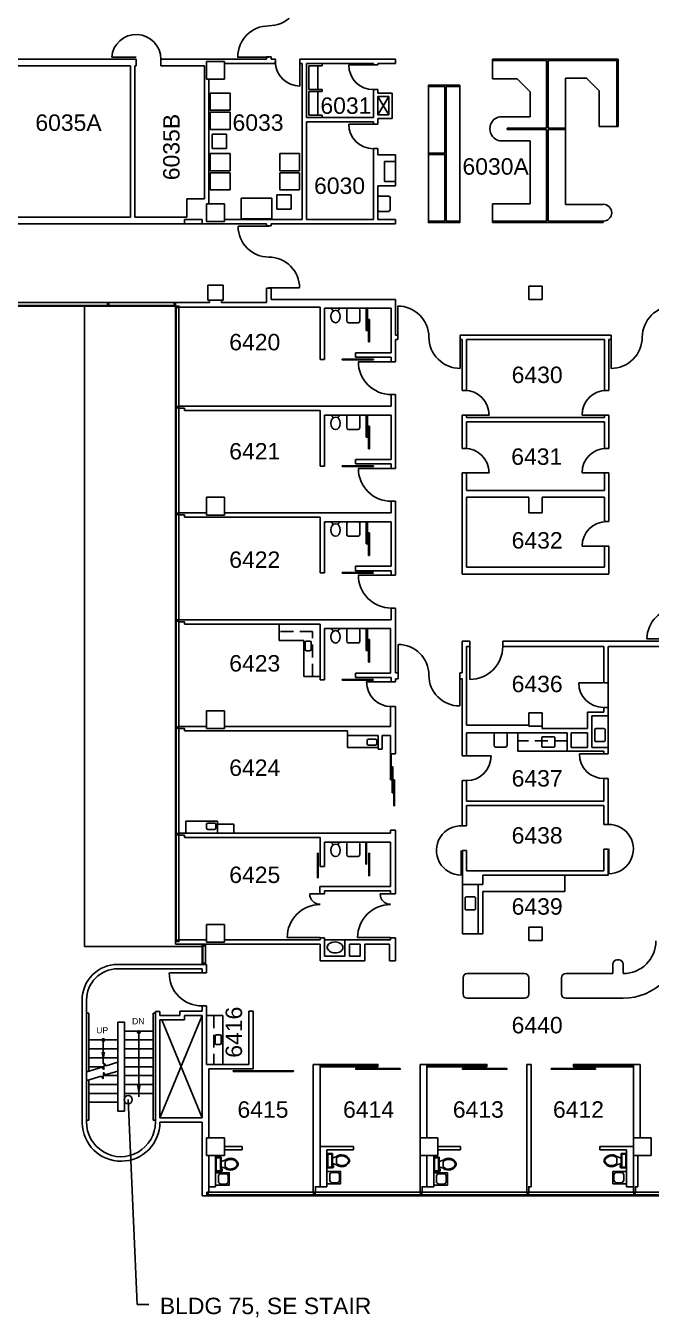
# Model space of a CAD drawing. Extents: x 2546 to 7662, y 1483 to 4928.
# Drawn here: x 4382 to 5296, y 1483 to 3370 of the extents above; entities that cross this region are included whole.
import ezdxf

# ---------------------------------------------------------------- set-up
doc = ezdxf.new("R2010")
doc.units = 0
doc.header["$LTSCALE"] = 150
doc.header["$MEASUREMENT"] = 0
doc.linetypes.add('HIDDEN2', pattern=[0.1875, 0.125, -0.0625])
doc.layers.get('0').update_dxf_attribs({"linetype": 'CONTINUOUS'})
for name, color, linetype in [('A-ANNO-TEXT', 4, 'CONTINUOUS'), ('A-ANNO-TEXT-STAIR', 4, 'CONTINUOUS'), ('A-ANNO-TX192', 4, 'CONTINUOUS'), ('A-COLS', 5, 'CONTINUOUS'), ('A-DOOR', 2, 'CONTINUOUS'), ('A-FLOR-CASE', 3, 'CONTINUOUS'), ('A-FLOR-CASE-UPPR', 3, 'HIDDEN2'), ('A-FLOR-HRAL', 1, 'CONTINUOUS'), ('A-FLOR-PFIX', 2, 'CONTINUOUS'), ('A-FLOR-STRS', 2, 'CONTINUOUS'), ('A-GLAZ', 2, 'CONTINUOUS'), ('A-GLAZ-SILL', 1, 'CONTINUOUS'), ('A-ROOF-LEVL-FINE', 1, 'CONTINUOUS'), ('A-SHFT', 1, 'CONTINUOUS'), ('A-WALL-FULL', 6, 'CONTINUOUS'), ('A-WALL-PRHT', 3, 'CONTINUOUS')]:
    doc.layers.add(name, color=color, linetype=linetype)
doc.styles.add('ARIAL', font='arial.ttf')
doc.styles.get("Standard").update_dxf_attribs({"font": 'simplex'})
doc.dimstyles.new('DIM-96', dxfattribs={"dimscale": 96, "dimtxt": 0.18, "dimasz": 0.18, "dimexe": 0.18, "dimexo": 0.0625, "dimgap": 0.09, "dimtad": 0, "dimtih": 1, "dimtoh": 1, "dimdec": 4, "dimzin": 0, "dimdsep": 46, "dimlunit": 4, "dimtxsty": 'Standard', "dimcen": 0.09, "dimadec": 0, "dimazin": 0, "dimtfac": 1, "dimtdec": 4, "dimtofl": 0, "dimtmove": 2, "dimatfit": 3, "dimfxl": 0, "dimtolj": 1, "dimtzin": 0, "dimarcsym": 0})
doc.dimstyles.new('DIM1-4', dxfattribs={"dimscale": 48, "dimtxt": 0.09375, "dimasz": 0.125, "dimexe": 0.125, "dimexo": 0.09375, "dimgap": 0, "dimtad": 1, "dimdec": 4, "dimzin": 7, "dimdsep": 46, "dimlunit": 4, "dimtxsty": 'Standard', "dimcen": 2.25, "dimdle": 1.5, "dimadec": 0, "dimazin": 0, "dimtfac": 1, "dimtdec": 4, "dimtix": 1, "dimtofl": 0, "dimtmove": 2, "dimatfit": 3, "dimfxl": 0, "dimtolj": 1, "dimtzin": 0, "dimarcsym": 0})

# ---------------------------------------------------------------- blocks, each defined once
blk = doc.blocks.new('LDOOR', base_point=(5988, 1992))
blk.add_line((5988, 1992), (5988, 2004))
blk.add_arc((5988, 1992), 12, 0, 90)
blk = doc.blocks.new('ELLIPSE', base_point=(7228, 910))
blk.add_circle((7228, 910), 6)
blk = doc.blocks.new('TOILET')
for p, q in [((-10, -8.5), (-8, -8.5)), ((-10, -9.5), (-10, -8.5)), ((-7, -9.5), (-10, -9.5)), ((-8, -8.5), (-8, -8)), ((-7, -8), (-7, -9.5)), ((-4, -8), (-6, -14)), ((4, -14), (-4, -14)), ((4, -8), (6, -14)), ((9.5, -6), (9.5, -2))]:
    blk.add_line(p, q)
blk.add_lwpolyline([(10.5, -8), (10.5, 0), (-10.5, 0), (-10.5, -8)], close=True)
for points in [[(-9.5, -2), (-9.5, -6)], [(8.5, -1), (-8.5, -1)], [(-8.5, -7), (8.5, -7)]]:
    blk.add_lwpolyline(points)
for centre, radius, start, end in [((-8.6, -1.9), 0.884, 81.8699, 188.1301), ((-8.6, -6.1), 0.884, 171.8699, 278.1301), ((3.5, -21.6), 12.2, 141.4691, 247.9714), ((4.2, -21.8), 11.3, 136.3677, 238.9468), ((-3.5, -21.6), 12.2, 292.0284, 38.5307), ((-4.2, -21.8), 11.3, 301.053, 43.6321), ((8.6, -1.9), 0.884, 351.8699, 98.1301), ((8.6, -6.1), 0.884, 261.8699, 8.1301), ((0, -27.9), 4, 245.7318, 294.2682), ((0, -29), 4, 254.8605, 285.1395)]:
    blk.add_arc(centre, radius, start, end)
blk = doc.blocks.new('SINK-1')
blk.add_lwpolyline([(-9, 0), (-9, -20), (9, -20), (9, 0), (-9, 0)])
blk.add_lwpolyline([(-7.5, -8), (-7.5, -14.5, 0.414214), (-3.5, -18.5), (3.5, -18.5, 0.414214), (7.5, -14.5), (7.5, -8, 0.414214), (3.5, -4), (-3.5, -4, 0.414214)], format="xyb", close=True)
blk = doc.blocks.new('endglaz')
blk.add_line((0, -4), (154, -4))
blk.add_lwpolyline([(156, -5), (156, 0), (154, 0), (154, -5)], close=True)
at = {"layer": 'A-GLAZ-SILL'}
for p, q in [((0, 0), (154, 0)), ((0, -5), (154, -5))]:
    blk.add_line(p, q, dxfattribs=at)

msp = doc.modelspace()

# ---------------------------------------------------------------- linework, layer by layer
at = {"layer": 'A-ANNO-TEXT', "const_width": 3}
for points in [[(4494.9, 1886.5, -1), (4494.9, 1889.5, -1)], [(4546.9, 1898, -1), (4546.9, 1901, -1)]]:
    msp.add_lwpolyline(points, format="xyb", close=True, dxfattribs=at)
at = {"layer": 'A-ANNO-TEXT', "linetype": 'Continuous'}
for points in [[(4470.9, 1841.6), (4493.1, 1848.5), (4495.8, 1845), (4496.2, 1853.8), (4498.9, 1850.3), (4516, 1855.6)], [(4470.9, 1828.6), (4492, 1835.1), (4494.7, 1831.6), (4495.1, 1840.4), (4497.7, 1836.9), (4516, 1842.5)]]:
    msp.add_lwpolyline(points, dxfattribs=at)
at = {"layer": 'A-COLS'}
for p, q in [((4646, 3318), (4672, 3318)), ((4646, 3292), (4646, 3318)), ((4672, 3318), (4672, 3292)), ((4672, 3292), (4646, 3292)), ((4646, 3084), (4646, 3110)), ((4646, 3110), (4672, 3110)), ((4672, 3110), (4672, 3084)), ((4672, 3084), (4646, 3084)), ((5117.2, 2970.2), (5117.2, 2989.8)), ((5117.2, 2989.8), (5136.8, 2989.8)), ((5136.8, 2989.8), (5136.8, 2970.2)), ((5136.8, 2970.2), (5117.2, 2970.2)), ((4646, 2681), (4672, 2681)), ((4646, 2655), (4646, 2681)), ((4672, 2681), (4672, 2655)), ((4672, 2655), (4646, 2655)), ((4646, 2343), (4646, 2369)), ((4646, 2369), (4672, 2369)), ((4672, 2369), (4672, 2343)), ((5136.8, 2366.1), (5117.2, 2366.1)), ((5117.2, 2346.5), (5117.2, 2366.1)), ((5136.8, 2366.1), (5136.8, 2346.5)), ((4672, 2343), (4646, 2343)), ((5136.8, 2346.5), (5117.2, 2346.5)), ((4646, 2057), (4672, 2057)), ((4646, 2031), (4646, 2057)), ((4672, 2057), (4672, 2031)), ((5117.2, 2033.5), (5117.2, 2053.1)), ((5136.8, 2053.1), (5117.2, 2053.1)), ((5136.8, 2053.1), (5136.8, 2033.5)), ((4672, 2031), (4646, 2031)), ((5136.8, 2033.5), (5117.2, 2033.5)), ((4646, 1745), (4672, 1745)), ((4646, 1719), (4646, 1745)), ((4672, 1745), (4672, 1719)), ((4958, 1719), (4958, 1745)), ((4958, 1745), (4984, 1745)), ((4984, 1745), (4984, 1719)), ((5270, 1719), (5270, 1745)), ((5270, 1745), (5296, 1745)), ((5296, 1745), (5296, 1719)), ((4672, 1719), (4646, 1719)), ((4984, 1719), (4958, 1719)), ((5296, 1719), (5270, 1719))]:
    msp.add_line(p, q, dxfattribs=at)
msp.add_lwpolyline([(4648, 2969), (4670, 2969), (4670, 2991), (4648, 2991)], close=True, dxfattribs=at)
at = {"layer": 'A-DOOR'}
for p, q in [((4543.2, 3324.2), (4507.2, 3324.2)), ((4737, 3324.4), (4691.4, 3324.4)), ((4782.5, 3318), (4782.5, 3282)), ((4889.8, 3312.8), (4853.8, 3312.8)), ((4889.8, 3226.5), (4853.8, 3226.5)), ((4737, 3077), (4692, 3077)), ((4737, 2987), (4782, 2987)), ((4881, 2957.2), (4879.5, 2957.2)), ((4879.5, 2957.2), (4879.5, 2925)), ((4881, 2925), (4881, 2957.2)), ((4925.4, 2915), (4925.4, 2960.6)), ((4879.5, 2925), (4881, 2925)), ((4884, 2941), (4882.7, 2941)), ((4882.7, 2941), (4882.7, 2908)), ((4884, 2908), (4884, 2941)), ((4882.7, 2908), (4884, 2908)), ((5016.6, 2915), (5016.6, 2869.4)), ((5237.4, 2915), (5237.4, 2869.4)), ((4844, 2883), (4844, 2882)), ((4890, 2883), (4844, 2883)), ((4844, 2882), (4890, 2882)), ((4915.8, 2879.2), (4867.8, 2879.2)), ((4890, 2882), (4890, 2883)), ((4881, 2801.2), (4879.5, 2801.2)), ((4879.5, 2801.2), (4879.5, 2769)), ((4881, 2769), (4881, 2801.2)), ((5023, 2801.2), (5059, 2801.2)), ((5231, 2801.2), (5195, 2801.2)), ((4884, 2785), (4882.7, 2785)), ((4882.7, 2785), (4882.7, 2752)), ((4884, 2752), (4884, 2785)), ((4879.5, 2769), (4881, 2769)), ((4882.7, 2752), (4884, 2752)), ((4844, 2727), (4844, 2726)), ((4890, 2727), (4844, 2727)), ((4844, 2726), (4890, 2726)), ((4915.8, 2723.2), (4867.8, 2723.2)), ((4890, 2726), (4890, 2727)), ((5023, 2716.7), (5059, 2716.7)), ((5231, 2716.7), (5195, 2716.7)), ((4881, 2645.2), (4879.5, 2645.2)), ((4879.5, 2645.2), (4879.5, 2613)), ((4881, 2613), (4881, 2645.2)), ((4884, 2629), (4882.7, 2629)), ((4882.7, 2629), (4882.7, 2596)), ((4884, 2596), (4884, 2629)), ((4879.5, 2613), (4881, 2613)), ((4882.7, 2596), (4884, 2596)), ((4844, 2571), (4844, 2570)), ((4890, 2571), (4844, 2571)), ((4844, 2570), (4890, 2570)), ((4915.8, 2567.2), (4867.8, 2567.2)), ((4881, 2489.2), (4879.5, 2489.2)), ((4879.5, 2489.2), (4879.5, 2457)), ((4881, 2457), (4881, 2489.2)), ((4884, 2473), (4882.7, 2473)), ((4882.7, 2473), (4882.7, 2440)), ((4884, 2440), (4884, 2473)), ((5334.9, 2474.2), (5289.9, 2474.2)), ((4879.5, 2457), (4881, 2457)), ((4926, 2421.1), (4926, 2466.1)), ((5031, 2463), (5031, 2415)), ((4882.7, 2440), (4884, 2440)), ((5016, 2421.1), (5016, 2376.1)), ((4844, 2415), (4844, 2414)), ((4890, 2415), (4844, 2415)), ((4844, 2414), (4890, 2414)), ((4915.8, 2411.2), (4879.8, 2411.2)), ((5226, 2410), (5190, 2410)), ((4914.9, 2268.1), (4914.9, 2306.2)), ((4915.9, 2306.2), (4915.9, 2268.1)), ((5026, 2303), (5062, 2303)), ((5227, 2306), (5191, 2306)), ((4917.3, 2287.1), (4918.3, 2287.1)), ((4917.3, 2249), (4917.3, 2287.1)), ((4918.3, 2287.1), (4918.3, 2249)), ((4915.9, 2268.1), (4914.9, 2268.1)), ((4919.6, 2230.2), (4919.6, 2268.4)), ((4919.6, 2268.4), (4920.6, 2268.4)), ((4920.6, 2268.4), (4920.6, 2230.2)), ((4918.3, 2249), (4917.3, 2249)), ((4920.6, 2230.2), (4919.6, 2230.2)), ((4879, 2177.2), (4879, 2145)), ((4880, 2145), (4880, 2177.2)), ((4808, 2125), (4808, 2161)), ((4808, 2161), (4809, 2161)), ((4809, 2161), (4809, 2125)), ((4883, 2161), (4884, 2161)), ((4883, 2128), (4883, 2161)), ((4884, 2161), (4884, 2128)), ((5018, 2165), (5018, 2129)), ((5234.2, 2167.2), (5234.2, 2131.2)), ((4879, 2145), (4880, 2145)), ((4809, 2125), (4808, 2125)), ((4884, 2128), (4883, 2128)), ((4811.8, 2101.4), (4796.8, 2101.4)), ((4914.7, 2101.4), (4899.7, 2101.4)), ((4811.8, 2037.8), (4763.8, 2037.8)), ((4914.7, 2037.8), (4866.7, 2037.8)), ((4639.5, 1986), (4591.5, 1986))]:
    msp.add_line(p, q, dxfattribs=at)
for centre, radius, start, end in [((4543.2, 3321.2), 36.1, 0.0419, 175.1863), ((4889.8, 3312.8), 36, 180, 270), ((5334.9, 2474.2), 45, 90, 180), ((4926, 2421.1), 45, 0, 90), ((5031, 2463), 48, 270, 0), ((5016, 2421.1), 45, 180, 270), ((4915.8, 2411.2), 36, 180, 270), ((5226, 2410), 36, 180, 270), ((5026, 2303), 36, 270, 0), ((5227, 2306), 36, 180, 270), ((5018, 2165), 36, 86.8607, 269.957), ((5234, 2167), 36, 270.0109, 91.5805), ((4811.8, 2101.4), 15, 180, 270), ((4914.7, 2101.4), 15, 180, 270), ((4811.8, 2037.8), 48, 90, 180), ((4914.7, 2037.8), 48, 90, 180)]:
    msp.add_arc(centre, radius, start, end, dxfattribs=at)
at = {"layer": 'A-DOOR', "extrusion": (0, 0, -1)}
for centre, major_axis, start_param, end_param in [((4737, 3415.6), (-32.2, 32.2), 2.356194, 3.926991), ((5237.4, 2915), (-32.2, 32.2), 2.356194, 3.926991), ((5023, 2801.2), (-25.5, 25.5), 0.785398, 2.356194), ((5023, 2716.7), (-25.5, 25.5), 0.785398, 2.356194)]:
    msp.add_ellipse(centre, major_axis=major_axis, ratio=1, start_param=start_param, end_param=end_param, dxfattribs=at)
at = {"layer": 'A-DOOR'}
for centre, major_axis, ratio, start_param, end_param in [((4737, 3324.4), (-32.2, 32.2), 1, 5.497787, 7.068583), ((4782.5, 3318), (-25.5, 25.5), 1, 0.785398, 2.356194), ((4889.8, 3226.5), (-25.5, 25.5), 1, 0.785398, 2.356194), ((4737, 3077), (31.8, 31.8), 1, 2.356194, 3.926991), ((4737, 2987), (31.8, 31.8), 1, 5.497787, 7.068583), ((4925.4, 2915), (32.2, 32.2), 1, 5.497787, 7.068583), ((5328.6, 2915), (-32.2, 32.2), 1, 5.497787, 7.068583), ((5016.6, 2915), (32.2, 32.2), 1, 2.356194, 3.926991), ((4915.8, 2879.2), (33.9, 33.9), 1, 2.356194, 3.926991), ((5231, 2801.2), (25.5, 25.5), 1, 0.785398, 2.356194), ((5231, 2716.7), (25.5, 25.5), 1, 0.785398, 2.356194), ((4915.8, 2723.2), (33.9, 33.9), 1, 2.356194, 3.926991), ((4915.8, 2567.2), (33.9, 33.9), 1, 2.356194, 3.926991), ((4639.5, 1986), (34.3, 34.3), 0.981939, 2.347082, 3.936103)]:
    msp.add_ellipse(centre, major_axis=major_axis, ratio=ratio, start_param=start_param, end_param=end_param, dxfattribs=at)
at = {"layer": 'A-FLOR-CASE'}
for p, q in [((4795.5, 3311.5), (4815, 3311.5)), ((4795.5, 3277.1), (4795.5, 3311.5)), ((4808.5, 3277.1), (4808.5, 3311.5)), ((4815, 3311.5), (4815, 3314.8)), ((5064.2, 3321.1), (5247.8, 3321.1)), ((5064.2, 3321.1), (5064.2, 3318.1)), ((5064.2, 3319.1), (5143.2, 3319.1)), ((5064.2, 3292.6), (5064.2, 3318.1)), ((5143.2, 3220.6), (5143.2, 3319.1)), ((5145.2, 3319.1), (5245.8, 3319.1)), ((5145.2, 3220.6), (5145.2, 3319.1)), ((5245.8, 3319.1), (5245.8, 3223.1)), ((5247.8, 3321.1), (5247.8, 3223.1)), ((5100.2, 3292.6), (5064.2, 3292.6)), ((5119.2, 3273.6), (5100.2, 3292.6)), ((5170.7, 3293.6), (5201.8, 3293.6)), ((5170.7, 3220.6), (5170.7, 3293.6)), ((5219.8, 3275.1), (5201.8, 3293.1)), ((4680.2, 3271.7), (4651.2, 3271.7)), ((4651.2, 3271.7), (4651.2, 3246.7)), ((4680.2, 3246.7), (4680.2, 3271.7)), ((4815, 3277.1), (4795.5, 3277.1)), ((4795.5, 3273.9), (4815, 3273.9)), ((4795.5, 3239.5), (4795.5, 3273.9)), ((4808.5, 3239.5), (4808.5, 3273.9)), ((4815, 3273.9), (4815, 3277.1)), ((4970.2, 3183.8), (4970.2, 3281.1)), ((5016.2, 3084.6), (5016.2, 3281.1)), ((5119.2, 3237.1), (5119.2, 3273.6)), ((5219.8, 3275.1), (5219.8, 3223.1)), ((4651.2, 3246.7), (4680.2, 3246.7)), ((4680.2, 3243.7), (4651.2, 3243.7)), ((4651.2, 3243.7), (4651.2, 3218.7)), ((4680.2, 3218.7), (4680.2, 3243.7)), ((4815, 3239.5), (4795.5, 3239.5)), ((4815, 3236.2), (4815, 3239.5)), ((5074, 3237.1), (5119.2, 3237.1)), ((4651.2, 3218.7), (4680.2, 3218.7)), ((4654.3, 3211.5), (4654.3, 3190.5)), ((4675.3, 3211.5), (4654.3, 3211.5)), ((4675.3, 3190.5), (4675.3, 3211.5)), ((5085.3, 3220.6), (5143.2, 3220.6)), ((5085.3, 3218.6), (5085.3, 3220.6)), ((5085.3, 3218.6), (5143.2, 3218.6)), ((5143.2, 3084.6), (5143.2, 3218.6)), ((5145.2, 3220.6), (5170.7, 3220.6)), ((5145.2, 3084.6), (5145.2, 3218.6)), ((5145.2, 3218.6), (5170.7, 3218.6)), ((5170.7, 3109.1), (5170.7, 3218.6)), ((5170.7, 3220.6), (5170.7, 3218.6)), ((5245.8, 3223.1), (5219.8, 3223.1)), ((5245.8, 3223.1), (5247.8, 3223.1)), ((4654.3, 3190.5), (4675.3, 3190.5)), ((5074, 3202.1), (5119.2, 3202.1)), ((5119.2, 3110.1), (5119.2, 3202.1)), ((4680.2, 3183.3), (4651.2, 3183.3)), ((4651.2, 3183.3), (4651.2, 3158.3)), ((4680.2, 3158.3), (4680.2, 3183.3)), ((4781.9, 3183.3), (4752.9, 3183.3)), ((4752.9, 3183.3), (4752.9, 3158.3)), ((4781.9, 3158.3), (4781.9, 3183.3)), ((4922.2, 3171.8), (4922.2, 3142.5)), ((4970.2, 3084.6), (4970.2, 3181.8)), ((4651.2, 3158.3), (4680.2, 3158.3)), ((4680.2, 3155.3), (4651.2, 3155.3)), ((4651.2, 3155.3), (4651.2, 3130.3)), ((4680.2, 3130.3), (4680.2, 3155.3)), ((4752.9, 3158.3), (4781.9, 3158.3)), ((4781.9, 3155.3), (4752.9, 3155.3)), ((4752.9, 3155.3), (4752.9, 3130.3)), ((4781.9, 3130.3), (4781.9, 3155.3)), ((4651.2, 3130.3), (4680.2, 3130.3)), ((4741.6, 3118.2), (4696.6, 3118.2)), ((4696.6, 3118.2), (4696.6, 3088.2)), ((4741.6, 3088.2), (4741.6, 3118.2)), ((4748.8, 3123), (4748.8, 3102)), ((4769.8, 3123), (4748.8, 3123)), ((4752.9, 3130.3), (4781.9, 3130.3)), ((4769.8, 3102), (4769.8, 3123)), ((4748.8, 3102), (4769.8, 3102)), ((5064.2, 3084.6), (5064.2, 3110.1)), ((5064.2, 3110.1), (5119.2, 3110.1)), ((5226, 3109.1), (5170.7, 3109.1)), ((4696.6, 3088.2), (4741.6, 3088.2)), ((5064.2, 3084.6), (5143.2, 3084.6)), ((5064.2, 3082.6), (5064.2, 3084.6)), ((5064.2, 3082.6), (5226, 3082.6)), ((5145.2, 3084.6), (5226, 3084.6)), ((5226, 3084.6), (5226, 3082.6)), ((4752, 2495.8), (4752, 2472)), ((4752, 2472), (4788, 2472)), ((4788, 2472), (4788, 2419)), ((4788, 2419), (4811.8, 2419)), ((5233, 2315.6), (5233, 2361.6)), ((4852.2, 2315.6), (4852.2, 2332.8)), ((5101, 2310), (5101, 2337)), ((4852.2, 2315.6), (4896.7, 2315.6)), ((5173, 2310), (5101, 2310)), ((4615.8, 2207.8), (4615.8, 2190.7)), ((4615.8, 2207.8), (4661.7, 2207.8)), ((4661.7, 2207.8), (4661.7, 2190.7)), ((4661.7, 2203.5), (4685.7, 2203.5)), ((4685.7, 2203.5), (4685.7, 2190.7)), ((5020, 2115), (5020, 2043)), ((5043, 2043), (5043, 2115)), ((5170, 2105), (5170, 2128.8)), ((5170, 2105), (5050, 2105)), ((5050, 2043), (5050, 2105)), ((5020, 2043), (5050, 2043)), ((4848.2, 2034.2), (4818.2, 2034.2)), ((5246, 2005), (5249, 2005)), ((5027, 1985), (5111, 1985)), ((5240, 1985), (5171, 1985)), ((5240, 1985), (5240, 1999)), ((5255, 1985), (5255, 1999)), ((5021, 1955), (5021, 1979)), ((5117, 1979), (5117, 1955)), ((5165, 1979), (5165, 1955)), ((5027, 1949), (5111, 1949)), ((5171, 1949), (5255, 1949)), ((4669.7, 1923.8), (4645.9, 1923.8)), ((4669.7, 1852.2), (4669.7, 1923.8))]:
    msp.add_line(p, q, dxfattribs=at)
msp.add_lwpolyline([(4970.2, 3281.1), (4970.2, 3283.1), (5016.2, 3283.1), (5016.2, 3281.1), (4996.2, 3281.1), (4996.2, 3084.6), (5016.2, 3084.6), (5016.2, 3082.6), (4970.2, 3082.6), (4970.2, 3084.6), (4994.2, 3084.6), (4994.2, 3181.8), (4970.2, 3181.8), (4970.2, 3183.8), (4994.2, 3183.8), (4994.2, 3281.1)], close=True, dxfattribs=at)
for centre, radius, start, end in [((5078.2, 3219.6), 18, 103.5362, 256.4638), ((5226, 3096.9), 12.3, 270, 90), ((5255, 2033), 48, 270, 0), ((5255, 2033), 84, 270, 0), ((5246, 1999), 6, 90, 180), ((5249, 1999), 6, 0, 90), ((5027, 1979), 6, 90, 180), ((5111, 1979), 6, 0, 90), ((5171, 1979), 6, 90, 180), ((5027, 1955), 6, 180, 270), ((5111, 1955), 6, 270, 0), ((5171, 1955), 6, 180, 270)]:
    msp.add_arc(centre, radius, start, end, dxfattribs=at)
at = {"layer": 'A-FLOR-CASE-UPPR'}
for p, q in [((4801, 2485), (4752, 2485)), ((4801, 2419), (4801, 2485)), ((5173, 2325), (5101, 2325)), ((4656.7, 1923.8), (4656.7, 1852.2))]:
    msp.add_line(p, q, dxfattribs=at)
at = {"layer": 'A-FLOR-HRAL'}
for p, q in [((4473.8, 1927), (4470.5, 1927)), ((4473.8, 1842.5), (4473.8, 1927)), ((4571.2, 1927), (4568, 1927)), ((4568, 1927), (4568, 1771)), ((4473.8, 1771), (4473.8, 1829.5)), ((4470.5, 1771), (4473.8, 1771)), ((4568, 1771), (4571.2, 1771))]:
    msp.add_line(p, q, dxfattribs=at)
at = {"layer": 'A-FLOR-PFIX'}
for p, q in [((4896.2, 3119), (4896.2, 3101)), ((4912, 3121.2), (4898.5, 3121.2)), ((4914.2, 3101), (4914.2, 3119)), ((4898.5, 3098.8), (4912, 3098.8)), ((4828.5, 2957.2), (4840.5, 2957.2)), ((4851.1, 2954.6), (4851.1, 2938.9)), ((4868, 2957.2), (4853, 2957.2)), ((4869.9, 2938.9), (4869.9, 2954.6)), ((4853, 2936.2), (4868, 2936.2)), ((4828.5, 2801.2), (4840.5, 2801.2)), ((4851.1, 2798.6), (4851.1, 2782.9)), ((4868, 2801.2), (4853, 2801.2)), ((4869.9, 2782.9), (4869.9, 2798.6)), ((4853, 2780.2), (4868, 2780.2)), ((4828.5, 2645.2), (4840.5, 2645.2)), ((4851.1, 2642.6), (4851.1, 2626.9)), ((4868, 2645.2), (4853, 2645.2)), ((4869.9, 2626.9), (4869.9, 2642.6)), ((4853, 2624.2), (4868, 2624.2)), ((4828.5, 2489.2), (4840.5, 2489.2)), ((4851.1, 2486.6), (4851.1, 2470.9)), ((4868, 2489.2), (4853, 2489.2)), ((4869.9, 2470.9), (4869.9, 2486.6)), ((4790.1, 2458.9), (4790.1, 2468.9)), ((4792.1, 2470.9), (4797.1, 2470.9)), ((4792.1, 2456.9), (4797.1, 2456.9)), ((4799.1, 2458.9), (4799.1, 2468.9)), ((4853, 2468.2), (4868, 2468.2)), ((4880.7, 2320.6), (4880.7, 2325.6)), ((4892.7, 2327.6), (4882.7, 2327.6)), ((4894.7, 2320.6), (4894.7, 2325.6)), ((5066.5, 2334.3), (5066.5, 2318.6)), ((5083.4, 2337), (5068.4, 2337)), ((5085.3, 2318.6), (5085.3, 2334.3)), ((4892.7, 2318.6), (4882.7, 2318.6)), ((5068.4, 2316), (5083.4, 2316)), ((4645.7, 2202.8), (4645.7, 2197.8)), ((4657.7, 2204.8), (4647.7, 2204.8)), ((4657.7, 2195.8), (4647.7, 2195.8)), ((4659.7, 2202.8), (4659.7, 2197.8)), ((4828.5, 2177.2), (4840.5, 2177.2)), ((4851.1, 2174.6), (4851.1, 2158.9)), ((4868, 2177.2), (4853, 2177.2)), ((4869.9, 2158.9), (4869.9, 2174.6)), ((4853, 2156.2), (4868, 2156.2)), ((4658.4, 1893.4), (4658.4, 1883.4)), ((4665.4, 1895.4), (4660.4, 1895.4)), ((4667.4, 1893.4), (4667.4, 1883.4)), ((4665.4, 1881.4), (4660.4, 1881.4))]:
    msp.add_line(p, q, dxfattribs=at)
for points in [[(5213.5, 2325.3), (5213.5, 2342, -0.414214), (5214.5, 2343), (5227.5, 2343, -0.414214), (5228.5, 2342), (5228.5, 2325.3, -0.414214), (5227.5, 2324.3), (5214.5, 2324.3, -0.414214)], [(5137.2, 2331), (5154, 2331, -0.414214), (5155, 2330), (5155, 2317, -0.414214), (5154, 2316), (5137.2, 2316, -0.414214), (5136.2, 2317), (5136.2, 2330, -0.414214)], [(5039, 2096), (5039, 2079.2, -0.414214), (5038, 2078.2), (5025, 2078.2, -0.414214), (5024, 2079.2), (5024, 2096, -0.414214), (5025, 2097), (5038, 2097, -0.414214)]]:
    msp.add_lwpolyline(points, format="xyb", close=True, dxfattribs=at)
for centre, radius, start, end in [((4830, 2956.8), 1.58, 161.5651, 251.5651), ((4828.8, 2953.6), 1.83, 314.344, 67.6996), ((4840.2, 2953.6), 1.79, 111.7988, 228.2571), ((4839, 2956.8), 1.58, 288.4349, 18.4349), ((4830, 2800.8), 1.58, 161.5651, 251.5651), ((4828.8, 2797.6), 1.83, 314.344, 67.6996), ((4840.2, 2797.6), 1.79, 111.7988, 228.2571), ((4839, 2800.8), 1.58, 288.4349, 18.4349), ((4830, 2644.8), 1.58, 161.5651, 251.5651), ((4828.8, 2641.6), 1.83, 314.344, 67.6996), ((4840.2, 2641.6), 1.79, 111.7988, 228.2571), ((4839, 2644.8), 1.58, 288.4349, 18.4349), ((4830, 2488.8), 1.58, 161.5651, 251.5651), ((4828.8, 2485.6), 1.83, 314.344, 67.6996), ((4840.2, 2485.6), 1.79, 111.7988, 228.2571), ((4839, 2488.8), 1.58, 288.4349, 18.4349), ((4792.1, 2468.9), 2, 90, 180), ((4792.1, 2458.9), 2, 180, 270), ((4797.1, 2468.9), 2, 0, 90), ((4797.1, 2458.9), 2, 270, 0), ((4882.7, 2325.6), 2, 90, 180), ((4892.7, 2325.6), 2, 0, 90), ((4882.7, 2320.6), 2, 180, 270), ((4892.7, 2320.6), 2, 270, 0), ((4647.7, 2202.8), 2, 90, 180), ((4647.7, 2197.8), 2, 180, 270), ((4657.7, 2202.8), 2, 360, 90), ((4657.7, 2197.8), 2, 270, 360), ((4830, 2176.8), 1.58, 161.5651, 251.5651), ((4828.8, 2173.6), 1.83, 314.344, 67.6996), ((4840.2, 2173.6), 1.79, 111.7988, 228.2571), ((4839, 2176.8), 1.58, 288.4349, 18.4349), ((4827.9, 2023.4), 5.61, 147.7122, 209.5921), ((4830.8, 2025), 8.92, 209.5921, 234.0074), ((4830.7, 2021.6), 8.92, 123.2969, 147.7122), ((4832.5, 2018.9), 12.2, 104.6246, 123.2969), ((4833.6, 2014.6), 16.6, 72.6797, 104.6246), ((4835, 2018.8), 12.2, 54.0074, 72.6797), ((4836.6, 2025.4), 9.53, 303.2969, 327.7122), ((4836.9, 2021.4), 8.92, 29.5921, 54.0074), ((4839.8, 2023.1), 5.61, 358.6521, 29.5921), ((4840.9, 2022.7), 4.48, 327.7122, 3.6538), ((4832.7, 2027.6), 12.2, 234.0074, 252.6797), ((4834, 2031.9), 16.6, 252.6797, 284.6246), ((4835.2, 2027.6), 12.2, 284.6246, 303.2969), ((4660.4, 1893.4), 2, 90, 180), ((4665.4, 1893.4), 2, 0, 90), ((4660.4, 1883.4), 2, 180, 270), ((4665.4, 1883.4), 2, 270, 0)]:
    msp.add_arc(centre, radius, start, end, dxfattribs=at)
for centre, start_param, end_param in [((4898.5, 3119), 0.785398, 2.356194), ((4912, 3119), 5.497787, 7.068583), ((4898.5, 3101), 2.356194, 3.926991), ((4912, 3101), 3.926991, 5.497787)]:
    msp.add_ellipse(centre, major_axis=(1.59, 1.59), ratio=1, start_param=start_param, end_param=end_param, dxfattribs=at)
at = {"layer": 'A-FLOR-PFIX', "extrusion": (0, 0, -1)}
for centre, start_param, end_param in [((4853, 2954.6), 4.712389, 6.283185), ((4868, 2954.6), 0, 1.570796), ((4853, 2938.9), 3.141593, 4.712389), ((4868, 2938.9), 1.570796, 3.141593), ((4853, 2798.6), 4.712389, 6.283185), ((4868, 2798.6), 0, 1.570796), ((4853, 2782.9), 3.141593, 4.712389), ((4868, 2782.9), 1.570796, 3.141593), ((4853, 2642.6), 4.712389, 6.283185), ((4868, 2642.6), 0, 1.570796), ((4853, 2626.9), 3.141593, 4.712389), ((4868, 2626.9), 1.570796, 3.141593), ((4853, 2486.6), 4.712389, 6.283185), ((4868, 2486.6), 0, 1.570796), ((4853, 2470.9), 3.141593, 4.712389), ((4868, 2470.9), 1.570796, 3.141593), ((5068.4, 2334.3), 4.712389, 6.283185), ((5083.4, 2334.3), 0, 1.570796), ((5068.4, 2318.6), 3.141593, 4.712389), ((5083.4, 2318.6), 1.570796, 3.141593), ((4853, 2174.6), 4.712389, 6.283185), ((4868, 2174.6), 0, 1.570796), ((4853, 2158.9), 3.141593, 4.712389), ((4868, 2158.9), 1.570796, 3.141593)]:
    msp.add_ellipse(centre, major_axis=(0, 2.62), ratio=0.714286, start_param=start_param, end_param=end_param, dxfattribs=at)
at = {"layer": 'A-FLOR-STRS'}
for p, q in [((5233.3, 2410), (5233.3, 2373.8)), ((4516, 1888), (4473.8, 1888)), ((4525.8, 1901), (4568, 1901)), ((4568, 1888), (4525.8, 1888)), ((4473.8, 1875), (4516, 1875)), ((4525.8, 1875), (4568, 1875)), ((4516, 1862), (4473.8, 1862)), ((4568, 1862), (4525.8, 1862)), ((4473.8, 1849), (4496, 1849)), ((4494.9, 1836), (4516, 1836)), ((4525.8, 1849), (4568, 1849)), ((4568, 1836), (4525.8, 1836)), ((4516, 1823), (4473.8, 1823)), ((4525.8, 1823), (4568, 1823)), ((4473.8, 1810), (4516, 1810)), ((4516, 1797), (4473.8, 1797)), ((4568, 1810), (4525.8, 1810))]:
    msp.add_line(p, q, dxfattribs=at)
at = {"layer": 'A-GLAZ'}
for p, q in [((4598.5, 2965.5), (4598.5, 2960.5)), ((4347, 2961.5), (4501, 2961.5)), ((4503, 2961.5), (4598.5, 2961.5)), ((4601.5, 2958.5), (4601.5, 2813.8)), ((4640.5, 2025.8), (4640.5, 2000.5)), ((4814, 1850.6), (4894.5, 1850.6)), ((4970, 1850.6), (5053.8, 1850.6)), ((5184.2, 1850.6), (5268, 1850.6))]:
    msp.add_line(p, q, dxfattribs=at)
for points in [[(4503, 2960.5), (4501, 2960.5), (4501, 2965.5), (4503, 2965.5)], [(4598.5, 2965.5), (4600.5, 2965.5), (4600.5, 2960.5), (4598.5, 2960.5)], [(4600.5, 2958.5), (4605.5, 2958.5), (4605.5, 2960.5), (4600.5, 2960.5)], [(4600.5, 2811.8), (4605.5, 2811.8), (4605.5, 2813.8), (4600.5, 2813.8)], [(4639.5, 2027.8), (4644.5, 2027.8), (4644.5, 2025.8), (4639.5, 2025.8)], [(4639.5, 1998.5), (4644.5, 1998.5), (4644.5, 2000.5), (4639.5, 2000.5)], [(4812, 1849), (4814, 1849), (4814, 1852.2), (4812, 1852.2)], [(4894.5, 1849), (4894.5, 1852.2), (4896.5, 1852.2), (4896.5, 1849)], [(4968, 1849), (4970, 1849), (4970, 1852.2), (4968, 1852.2)], [(5053.8, 1849), (5053.8, 1852.2), (5055.8, 1852.2), (5055.8, 1849)], [(5182.2, 1849), (5184.2, 1849), (5184.2, 1852.2), (5182.2, 1852.2)], [(5268, 1849), (5268, 1852.2), (5270, 1852.2), (5270, 1849)], [(4685, 1842), (4772.8, 1842), (4772.8, 1843), (4685, 1843)], [(4929, 1846.2), (4864, 1846.2), (4864, 1845.2), (4929, 1845.2)], [(5020, 1846.2), (5020, 1845.2), (5085, 1845.2), (5085, 1846.2)], [(5214.8, 1846.2), (5214.8, 1845.2), (5149.8, 1845.2), (5149.8, 1846.2)], [(4646.5, 1660.5), (4646.5, 1665.5), (4648.5, 1665.5), (4648.5, 1660.5)]]:
    msp.add_lwpolyline(points, close=True, dxfattribs=at)
at = {"layer": 'A-GLAZ-SILL'}
for p, q in [((4347, 2965.5), (4501, 2965.5)), ((4503, 2965.5), (4598.5, 2965.5)), ((4347, 2960.5), (4501, 2960.5)), ((4503, 2960.5), (4598.5, 2960.5)), ((4600.5, 2958.5), (4600.5, 2813.8)), ((4605.5, 2958.5), (4605.5, 2813.8)), ((4639.5, 2025.8), (4639.5, 2000.5)), ((4644.5, 2025.8), (4644.5, 2000.5)), ((4814, 1852.2), (4894.5, 1852.2)), ((4970, 1852.2), (5053.8, 1852.2)), ((5184.2, 1852.2), (5268, 1852.2)), ((4894.5, 1849), (4814, 1849)), ((5053.8, 1849), (4970, 1849)), ((5268, 1849), (5184.2, 1849))]:
    msp.add_line(p, q, dxfattribs=at)
at = {"layer": 'A-ROOF-LEVL-FINE'}
for p, q in [((4467.3, 2024.5), (4467.3, 2960.5)), ((4639.5, 2024.5), (4467.3, 2024.5))]:
    msp.add_line(p, q, dxfattribs=at)
at = {"layer": 'A-SHFT'}
for p, q in [((4912.2, 3266.8), (4896.2, 3239.8)), ((4896.2, 3266.8), (4912.2, 3239.8)), ((4577.8, 1774.2), (4639.5, 1924)), ((4639.5, 1774.2), (4580.4, 1917.5))]:
    msp.add_line(p, q, dxfattribs=at)
at = {"layer": 'A-WALL-FULL'}
for p, q in [((4290, 3321.2), (4543.2, 3321.2)), ((4543.2, 3311.5), (4543.2, 3321.2)), ((4579.2, 3321.2), (4733.8, 3321.2)), ((4579.2, 3311.5), (4579.2, 3321.2)), ((4740.2, 3324.5), (4733.8, 3324.5)), ((4733.8, 3324.5), (4733.8, 3321.2)), ((4740.2, 3321.2), (4740.2, 3324.5)), ((4746.8, 3321.2), (4740.2, 3321.2)), ((4746.8, 3314.8), (4746.8, 3321.2)), ((4782.5, 3321.2), (4782.5, 3314.8)), ((4782.5, 3321.2), (4922.2, 3321.2)), ((4922.2, 3321.2), (4922.2, 3314.8)), ((4366, 3311.5), (4534.7, 3311.5)), ((4534.7, 3090.5), (4534.7, 3311.5)), ((4541.2, 3311.5), (4541.2, 3090.5)), ((4541.2, 3311.5), (4543.2, 3311.5)), ((4579.2, 3311.5), (4642.8, 3311.5)), ((4642.8, 3311.5), (4642.8, 3117)), ((4672, 3314.8), (4746.8, 3314.8)), ((4785.8, 3314.8), (4782.5, 3314.8)), ((4785.8, 3314.8), (4785.8, 3087.2)), ((4792.2, 3236.2), (4792.2, 3314.8)), ((4889.8, 3314.8), (4792.2, 3314.8)), ((4889.8, 3314.8), (4889.8, 3312.8)), ((4889.8, 3312.8), (4896.2, 3312.8)), ((4896.2, 3312.8), (4896.2, 3314.8)), ((4922.2, 3314.8), (4896.2, 3314.8)), ((4649.2, 3110), (4649.2, 3292)), ((4889.8, 3276.8), (4896.2, 3276.8)), ((4889.8, 3276.8), (4889.8, 3236.2)), ((4896.2, 3271.8), (4896.2, 3276.8)), ((4896.2, 3271.8), (4917.2, 3271.8)), ((4896.2, 3266.8), (4912.2, 3266.8)), ((4896.2, 3239.8), (4896.2, 3266.8)), ((4912.2, 3239.8), (4912.2, 3266.8)), ((4917.2, 3234.8), (4917.2, 3271.8)), ((4792.2, 3236.2), (4889.8, 3236.2)), ((4792.2, 3087.2), (4792.2, 3229.8)), ((4889.8, 3229.8), (4792.2, 3229.8)), ((4889.8, 3229.8), (4889.8, 3226.5)), ((4896.2, 3239.8), (4912.2, 3239.8)), ((4896.2, 3226.5), (4896.2, 3234.8)), ((4896.2, 3234.8), (4917.2, 3234.8)), ((4896.2, 3226.5), (4889.8, 3226.5)), ((4889.8, 3190.8), (4896.2, 3190.8)), ((4889.8, 3190.8), (4889.8, 3087.2)), ((4896.2, 3190.8), (4896.2, 3181.5)), ((4896.2, 3181.5), (4922.2, 3181.5)), ((4906, 3171.8), (4906, 3142.5)), ((4922.2, 3171.8), (4906, 3171.8)), ((4922.2, 3171.8), (4922.2, 3181.5)), ((4896.2, 3136), (4922.2, 3136)), ((4896.2, 3087.2), (4896.2, 3136)), ((4906, 3142.5), (4922.2, 3142.5)), ((4922.2, 3136), (4922.2, 3142.5)), ((4617, 3090.5), (4617, 3117)), ((4617, 3117), (4642.8, 3117)), ((3697.5, 3080.8), (4613.5, 3080.8)), ((4534.7, 3090.5), (4360, 3090.5)), ((4617, 3090.5), (4541.2, 3090.5)), ((4613.5, 3087.2), (4639.5, 3087.2)), ((4613.5, 3080.8), (4613.5, 3087.2)), ((4613.5, 3080.8), (4639.5, 3080.8)), ((4639.5, 3087.2), (4639.5, 3080.8)), ((4639.5, 3080.8), (4733.8, 3080.8)), ((4672, 3087.2), (4785.8, 3087.2)), ((4733.8, 3077.5), (4733.8, 3080.8)), ((4740.2, 3077.5), (4733.8, 3077.5)), ((4740.2, 3080.8), (4922.2, 3080.8)), ((4740.2, 3080.8), (4740.2, 3077.5)), ((4792.2, 3087.2), (4889.8, 3087.2)), ((4922.2, 3087.2), (4896.2, 3087.2)), ((4922.2, 3080.8), (4922.2, 3087.2)), ((4733.8, 2986.5), (4740.2, 2986.5)), ((4733.8, 2965.5), (4733.8, 2986.5)), ((4740.2, 2986.5), (4740.2, 2970.2)), ((4600.5, 2965.5), (4650, 2965.5)), ((4650, 2969), (4650, 2965.5)), ((4668, 2969), (4668, 2965.5)), ((4668, 2965.5), (4733.8, 2965.5)), ((4740.2, 2970.2), (4922.2, 2970.2)), ((4922.2, 2918.2), (4922.2, 2970.2)), ((4605.5, 2959), (4811.8, 2959)), ((4811.8, 2959), (4811.8, 2882.5)), ((4818.2, 2957.2), (4915.8, 2957.2)), ((4818.2, 2882.5), (4818.2, 2957.2)), ((4915.8, 2957.2), (4915.8, 2892.2)), ((4925.5, 2918.2), (4922.2, 2918.2)), ((4922.2, 2911.8), (4925.5, 2911.8)), ((4922.2, 2879.2), (4922.2, 2911.8)), ((4925.5, 2911.8), (4925.5, 2918.2)), ((5016.5, 2918.2), (5016.5, 2911.8)), ((5237.5, 2918.2), (5016.5, 2918.2)), ((5016.5, 2911.8), (5019.7, 2911.8)), ((5019.7, 2837), (5019.7, 2911.8)), ((5026.2, 2837), (5026.2, 2911.8)), ((5026.2, 2911.8), (5227.8, 2911.8)), ((5227.8, 2911.8), (5227.8, 2837)), ((5234.2, 2911.8), (5237.5, 2911.8)), ((5234.2, 2911.8), (5234.2, 2837)), ((5237.5, 2911.8), (5237.5, 2918.2)), ((4863.8, 2892.2), (4863.8, 2885.8)), ((4915.8, 2892.2), (4863.8, 2892.2)), ((4811.8, 2882.5), (4818.2, 2882.5)), ((4863.8, 2885.8), (4915.8, 2885.8)), ((4915.8, 2885.8), (4915.8, 2879.2)), ((4915.8, 2879.2), (4922.2, 2879.2)), ((4922.2, 2831.2), (4915.8, 2831.2)), ((4915.8, 2814.2), (4915.8, 2831.2)), ((4922.2, 2723.2), (4922.2, 2831.2)), ((5019.7, 2837), (5026.2, 2837)), ((5227.8, 2837), (5234.2, 2837)), ((4605.5, 2814.2), (4915.8, 2814.2)), ((4613.5, 2807.8), (4811.8, 2807.8)), ((4811.8, 2807.8), (4811.8, 2726.5)), ((4818.2, 2726.5), (4818.2, 2801.2)), ((4818.2, 2801.2), (4915.8, 2801.2)), ((4915.8, 2801.2), (4915.8, 2736.2)), ((5026.2, 2801.2), (5019.7, 2801.2)), ((5019.7, 2752.5), (5019.7, 2801.2)), ((5026.2, 2797.8), (5026.2, 2801.2)), ((5026.2, 2797.8), (5227.8, 2797.8)), ((5227.8, 2801.2), (5234.2, 2801.2)), ((5227.8, 2797.8), (5227.8, 2801.2)), ((5234.2, 2801.2), (5234.2, 2752.5)), ((5026.2, 2791.5), (5026.2, 2752.5)), ((5026.2, 2791.2), (5227.8, 2791.2)), ((5227.8, 2752.5), (5227.8, 2791.2)), ((4915.8, 2736.2), (4863.8, 2736.2)), ((4863.8, 2736.2), (4863.8, 2729.8)), ((5019.7, 2752.5), (5026.2, 2752.5)), ((5227.8, 2752.5), (5234.2, 2752.5)), ((4811.8, 2726.5), (4818.2, 2726.5)), ((4863.8, 2729.8), (4915.8, 2729.8)), ((4915.8, 2729.8), (4915.8, 2723.2)), ((4915.8, 2723.2), (4922.2, 2723.2)), ((5026.2, 2716.7), (5019.7, 2716.7)), ((5019.7, 2569.3), (5019.7, 2716.7)), ((5026.2, 2716.7), (5026.2, 2690.8)), ((5227.8, 2716.7), (5234.2, 2716.7)), ((5227.8, 2690.8), (5227.8, 2716.7)), ((5234.2, 2716.7), (5234.2, 2645.5)), ((5026.2, 2690.8), (5227.8, 2690.8)), ((5026.2, 2681), (5026.2, 2579)), ((5117.2, 2681), (5026.2, 2681)), ((5117.2, 2658.2), (5117.2, 2681)), ((5136.8, 2681), (5136.8, 2658.2)), ((5227.8, 2681), (5136.8, 2681)), ((5227.8, 2645.5), (5227.8, 2681)), ((4915.8, 2658.2), (4915.8, 2675.2)), ((4922.2, 2675.2), (4915.8, 2675.2)), ((4922.2, 2567.2), (4922.2, 2675.2)), ((4605.5, 2658.2), (4646, 2658.2)), ((4613.5, 2651.8), (4811.8, 2651.8)), ((4672, 2658.2), (4915.8, 2658.2)), ((4811.8, 2651.8), (4811.8, 2570.5)), ((4818.2, 2570.5), (4818.2, 2645.2)), ((4818.2, 2645.2), (4915.8, 2645.2)), ((4915.8, 2645.2), (4915.8, 2580.2)), ((5136.8, 2658.2), (5117.2, 2658.2)), ((5227.8, 2645.5), (5234.2, 2645.5)), ((5234.2, 2609.5), (5227.8, 2609.5)), ((5227.8, 2579), (5227.8, 2609.5)), ((5234.2, 2609.5), (5234.2, 2569.3)), ((4811.8, 2570.5), (4818.2, 2570.5)), ((4915.8, 2580.2), (4863.8, 2580.2)), ((4863.8, 2580.2), (4863.8, 2573.8)), ((4863.8, 2573.8), (4915.8, 2573.8)), ((4915.8, 2573.8), (4915.8, 2567.2)), ((4915.8, 2567.2), (4922.2, 2567.2)), ((5019.7, 2568.9), (5234.2, 2568.9)), ((5227.8, 2579), (5026.2, 2579)), ((4915.8, 2502.2), (4915.8, 2519.2)), ((4922.2, 2519.2), (4915.8, 2519.2)), ((4922.2, 2424.4), (4922.2, 2519.2)), ((4605.5, 2502.2), (4915.8, 2502.2)), ((4613.5, 2495.8), (4811.8, 2495.8)), ((4811.8, 2495.8), (4811.8, 2414.5)), ((4818.2, 2489.2), (4914.9, 2489.2)), ((4818.2, 2414.5), (4818.2, 2489.2)), ((4914.9, 2489.2), (4914.9, 2424.2)), ((5019.7, 2470.8), (5031, 2470.8)), ((5019.7, 2424.3), (5019.7, 2470.8)), ((5031, 2463), (5026.2, 2463)), ((5026.2, 2463), (5026.2, 2348)), ((5031, 2470.8), (5031, 2463)), ((5079, 2470.8), (5332.2, 2470.8)), ((5079, 2470.8), (5079, 2463)), ((5226.8, 2463), (5079, 2463)), ((5226.8, 2410), (5226.8, 2463)), ((5233.3, 2463), (5233.3, 2410)), ((5332.2, 2463), (5233.3, 2463)), ((4863.8, 2424.2), (4863.8, 2417.8)), ((4914.9, 2424.2), (4863.8, 2424.2)), ((4863.8, 2417.8), (4915.8, 2417.8)), ((4915.8, 2417.8), (4915.8, 2411.2)), ((4922.2, 2411.2), (4922.2, 2415.7)), ((4922.3, 2424.3), (4926.1, 2424.3)), ((4926.1, 2415.7), (4922.3, 2415.7)), ((4926, 2424.4), (4926, 2415.8)), ((5016, 2424.3), (5016, 2415.7)), ((5019.7, 2424.3), (5016, 2424.3)), ((5016, 2415.7), (5019.9, 2415.7)), ((5019.7, 2303), (5019.7, 2415.7)), ((4811.8, 2414.5), (4818.2, 2414.5)), ((4915.8, 2411.2), (4922.2, 2411.2)), ((5233.3, 2410), (5226.8, 2410)), ((4922.2, 2375.2), (4914.9, 2375.2)), ((4914.9, 2346.2), (4914.9, 2375.2)), ((4922.2, 2375.2), (4922.2, 2306.2)), ((5203, 2367), (5226.8, 2367)), ((5203, 2343), (5203, 2367)), ((5209, 2361.6), (5209, 2315.6)), ((5233.3, 2361.6), (5209, 2361.6)), ((5226.8, 2367), (5226.8, 2373.8)), ((5233.3, 2373.8), (5226.8, 2373.8)), ((5233.3, 2373.8), (5233.3, 2361.6)), ((4605.5, 2346.2), (4646, 2346.2)), ((4672, 2346.2), (4914.9, 2346.2)), ((5117.2, 2348), (5026.2, 2348)), ((5136.8, 2346.5), (5136.8, 2343)), ((5203, 2343), (5136.8, 2343)), ((4613.5, 2339.8), (4852.2, 2339.8)), ((4852.2, 2339.8), (4852.2, 2332.8)), ((4852.2, 2332.8), (4896.7, 2332.8)), ((4896.7, 2312.9), (4896.7, 2332.8)), ((4902.8, 2312.9), (4902.8, 2332.8)), ((4902.8, 2332.8), (4914.9, 2332.8)), ((4914.9, 2306.2), (4914.9, 2332.8)), ((5026.2, 2337), (5026.2, 2303)), ((5173, 2337), (5026.2, 2337)), ((5173, 2310), (5173, 2337)), ((5179, 2337), (5179, 2315.6)), ((5203, 2337), (5179, 2337)), ((5203, 2315.6), (5203, 2337)), ((4896.7, 2312.9), (4902.8, 2312.9)), ((4914.9, 2306.2), (4922.2, 2306.2)), ((5026, 2303), (5019.7, 2303)), ((5227, 2310), (5173, 2310)), ((5179, 2315.6), (5203, 2315.6)), ((5209, 2315.6), (5233, 2315.6)), ((5227, 2306), (5227, 2310)), ((5233, 2306), (5227, 2306)), ((5233, 2315.6), (5233, 2306)), ((5019.7, 2201), (5019.7, 2267)), ((5026, 2267), (5020, 2267)), ((5026.2, 2267), (5026.2, 2237.1)), ((5233, 2270), (5227, 2270)), ((5227, 2237.1), (5227, 2270)), ((5233, 2270), (5233, 2240.9)), ((5233, 2270), (5233, 2203)), ((5227, 2237.1), (5026.2, 2237.1)), ((5026.2, 2230.9), (5226.8, 2230.9)), ((5026.2, 2230.9), (5026.2, 2201)), ((5226.8, 2203), (5226.8, 2230.9)), ((4605.5, 2190.2), (4915, 2190.2)), ((4915, 2190.2), (4915, 2194.5)), ((4922.2, 2194.5), (4915, 2194.5)), ((4922.2, 2101.6), (4922.2, 2194.5)), ((5026.2, 2201), (5019.7, 2201)), ((5233, 2203), (5226.8, 2203)), ((4613.5, 2183.8), (4811.8, 2183.8)), ((4811.8, 2183.8), (4811.8, 2141.5)), ((4818.2, 2141.5), (4818.2, 2177.2)), ((4818.2, 2177.2), (4914.9, 2177.2)), ((4914.9, 2177.2), (4914.9, 2112.2)), ((5026, 2165), (5020, 2165)), ((5020, 2165), (5020, 2115)), ((5026.2, 2165), (5026.2, 2135.1)), ((5233, 2167), (5226.8, 2167)), ((5226.8, 2135.1), (5226.8, 2167)), ((5233, 2167), (5233, 2128.8)), ((4818.2, 2141.5), (4811.8, 2141.5)), ((5026.2, 2135.1), (5226.8, 2135.1)), ((5020, 2115), (5050, 2115)), ((5050, 2128.8), (5233, 2128.8)), ((5050, 2115), (5050, 2128.8)), ((4811.7, 2101.5), (4811.7, 2112.2)), ((4914.9, 2112.2), (4811.7, 2112.2)), ((4818.3, 2101.5), (4811.7, 2101.5)), ((4818.3, 2105.8), (4818.3, 2101.5)), ((4818.3, 2105.8), (4914.9, 2105.8)), ((4914.9, 2105.8), (4914.9, 2101.6)), ((4922.2, 2101.6), (4914.9, 2101.6)), ((4600.5, 2027.8), (4811.8, 2027.8)), ((4646, 2034.2), (4605.5, 2034.2)), ((4811.8, 2034.2), (4672, 2034.2)), ((4808.7, 2034.3), (4808.7, 2034.3)), ((4818.2, 2037.5), (4811.8, 2037.5)), ((4811.8, 2037.5), (4811.8, 2034.2)), ((4811.8, 2003.8), (4811.8, 2027.8)), ((4818.2, 2010.3), (4818.2, 2037.5)), ((4848.2, 2010.3), (4848.2, 2034.2)), ((4914.9, 2034.2), (4848.2, 2034.2)), ((4854.7, 2010.3), (4854.7, 2027.8)), ((4854.7, 2027.8), (4870.7, 2027.8)), ((4870.7, 2010.3), (4870.7, 2027.8)), ((4877.2, 2027.8), (4913.3, 2027.8)), ((4877.2, 2003.8), (4877.2, 2027.8)), ((4913.2, 2003.7), (4913.2, 2027.8)), ((4922.2, 2037.5), (4914.9, 2037.5)), ((4914.9, 2037.5), (4914.9, 2034.2)), ((4922.2, 2003.7), (4922.2, 2037.5)), ((4811.8, 2003.8), (4877.2, 2003.8)), ((4848.2, 2010.3), (4818.2, 2010.3)), ((4854.7, 2010.3), (4870.7, 2010.3)), ((4922.2, 2003.7), (4913.2, 2003.7)), ((4639.5, 1992), (4639.5, 1986)), ((4639.5, 1986), (4646, 1986)), ((4646, 1986), (4646, 1998.5)), ((4571.2, 1774.2), (4571.2, 1929.8)), ((4577.8, 1929.8), (4571.2, 1929.8)), ((4577.8, 1924), (4577.8, 1929.8)), ((4639.5, 1930), (4607, 1930)), ((4607, 1924), (4607, 1930)), ((4639.5, 1938), (4646, 1938)), ((4639.5, 1938), (4639.5, 1930)), ((4646, 1852.2), (4646, 1938)), ((4707.8, 1930.2), (4707.8, 1852.2)), ((4714.2, 1930.2), (4707.8, 1930.2)), ((4714.2, 1845.8), (4714.2, 1930.2)), ((4516, 1784), (4516, 1914)), ((4516, 1914), (4525.8, 1914)), ((4525.8, 1914), (4525.8, 1784)), ((4607, 1924), (4577.8, 1924)), ((4577.8, 1917.5), (4577.8, 1774.2)), ((4577.8, 1917.5), (4613.5, 1917.5)), ((4613.5, 1917.5), (4613.5, 1924)), ((4613.5, 1924), (4639.5, 1924)), ((4639.5, 1774.2), (4639.5, 1924)), ((4707.8, 1852.2), (4646, 1852.2)), ((4802, 1852.2), (4812, 1852.2)), ((4802, 1673.5), (4802, 1852.2)), ((4812, 1673.5), (4812, 1852.2)), ((4958, 1852.2), (4968, 1852.2)), ((4958, 1745), (4958, 1852.2)), ((4968, 1745), (4968, 1852.2)), ((5120.5, 1852.2), (5114, 1852.2)), ((5120.5, 1673.5), (5120.5, 1852.2)), ((5280, 1852.2), (5270, 1852.2)), ((5270, 1745), (5270, 1852.2)), ((5280, 1745), (5280, 1852.2)), ((4649.2, 1845.8), (4714.2, 1845.8)), ((4649.2, 1745), (4649.2, 1845.8)), ((4525.8, 1784), (4516, 1784)), ((4649.2, 1665.5), (4649.2, 1719)), ((4958, 1719), (4958, 1673.5)), ((4968, 1673.5), (4968, 1719)), ((5276.5, 1673.5), (5276.5, 1719)), ((4649.2, 1673.5), (4649.2, 1673.5))]:
    msp.add_line(p, q, dxfattribs=at)
for points in [[(4605.5, 2959), (4605.5, 2960.5), (4600.5, 2960.5), (4600.5, 2965.5)], [(4613.5, 2807.8), (4613.5, 2811.2), (4605.5, 2811.2), (4605.5, 2814.2)], [(4613.5, 2651.8), (4613.5, 2655.2), (4605.5, 2655.2), (4605.5, 2658.2)], [(4613.5, 2495.8), (4613.5, 2499.2), (4605.5, 2499.2), (4605.5, 2502.2)], [(4613.5, 2339.8), (4613.5, 2343.2), (4605.5, 2343.2), (4605.5, 2346.2)], [(4613.5, 2183.8), (4613.5, 2187.2), (4605.5, 2187.2), (4605.5, 2190.2)], [(4605.5, 2034.2), (4605.5, 2031.8), (4600.5, 2031.8), (4600.5, 2027.8)], [(5120.5, 1673.5), (5117, 1673.5), (5117, 1665.5), (5114, 1665.5), (5114, 1852.2)], [(4577.8, 1774.2), (4639.5, 1774.2)], [(4649.2, 1665.5), (4646.5, 1665.5), (4646.5, 1660.5), (4639.5, 1660.5), (4639.5, 1767.8)], [(5276.5, 1673.5), (5273, 1673.5), (5273, 1665.5), (5270, 1665.5), (5270, 1719)], [(4812, 1673.5), (4805, 1673.5), (4805, 1665.5), (4802, 1665.5), (4802, 1673.5), (4802, 1673.5)], [(4968, 1673.5), (4961, 1673.5), (4961, 1665.5), (4958, 1665.5), (4958, 1673.5), (4958, 1673.5)]]:
    msp.add_lwpolyline(points, dxfattribs=at)
for points in [[(4639.5, 1767.8), (4577.8, 1767.8, -0.992405), (4464, 1766.9), (4464, 1946.5, -0.414214), (4516, 1998.5), (4646, 1998.5)], [(4639.5, 1992), (4516, 1992, 0.414214), (4470.5, 1946.5), (4470.5, 1768.6, 1.008134), (4571.2, 1767.8), (4571.2, 1774.2)]]:
    msp.add_lwpolyline(points, format="xyb", dxfattribs=at)
at = {"layer": 'A-WALL-PRHT'}
for p, q in [((4659.2, 1673.5), (4659.2, 1719)), ((4698.2, 1732.5), (4672, 1732.5)), ((4672, 1727.5), (4698.2, 1727.5)), ((4698.2, 1727.5), (4698.2, 1732.5)), ((4812, 1732.5), (4861, 1732.5)), ((4822, 1673.5), (4822, 1727.5)), ((4822, 1727.5), (4861, 1727.5)), ((4861, 1727.5), (4861, 1732.5)), ((4978, 1673.5), (4978, 1719)), ((5017, 1732.5), (4984, 1732.5)), ((4984, 1727.5), (5017, 1727.5)), ((5017, 1727.5), (5017, 1732.5)), ((5270, 1732.5), (5221, 1732.5)), ((5221, 1727.5), (5221, 1732.5)), ((5260, 1727.5), (5221, 1727.5)), ((5260, 1673.5), (5260, 1727.5)), ((4649.2, 1673.5), (4659.2, 1673.5)), ((4812, 1673.5), (4822, 1673.5)), ((4968, 1673.5), (4978, 1673.5)), ((5270, 1673.5), (5260, 1673.5))]:
    msp.add_line(p, q, dxfattribs=at)

# ---------------------------------------------------------------- block references
at = {"layer": 'A-FLOR-PFIX', "xscale": 1.1625, "yscale": 1.525}
for p in [(4834.5, 2945.2), (4834.5, 2789.2), (4834.5, 2633.2), (4834.5, 2477.2), (4834.5, 2165.2)]:
    msp.add_blockref('ELLIPSE', p, dxfattribs=at)
at = {"layer": 'A-FLOR-PFIX'}
for name, p, rotation in [('TOILET', (4822, 1711.5), 90), ('TOILET', (4659.2, 1706.5), 90), ('TOILET', (4978, 1706.5), 90), ('SINK-1', (5260, 1687), 270)]:
    msp.add_blockref(name, p, dxfattribs=dict(at, rotation=rotation))
at = {"layer": 'A-FLOR-PFIX', "xscale": -1}
for name, p, rotation in [('TOILET', (5260, 1711.5), 270), ('SINK-1', (4659.2, 1685), 90), ('SINK-1', (4822, 1687), 90), ('SINK-1', (4978, 1685), 90)]:
    msp.add_blockref(name, p, dxfattribs=dict(at, rotation=rotation))
at = {"layer": 'A-GLAZ', "rotation": 270}
for p in [(4605.5, 2811.8), (4605.5, 2655.8), (4605.5, 2499.8), (4605.5, 2343.8), (4605.5, 2187.8)]:
    msp.add_blockref('endglaz', p, dxfattribs=at)
at = {"layer": 'A-GLAZ'}
for p in [(4648.5, 1665.5), (4804.5, 1665.5), (4960.5, 1665.5), (5116.5, 1665.5), (5272.5, 1665.5)]:
    msp.add_blockref('endglaz', p, dxfattribs=at)
at = {"layer": 'A-WALL-FULL', "xscale": 3, "yscale": 3, "rotation": 90}
msp.add_blockref('LDOOR', (5231, 2609.5), dxfattribs=at)

# ---------------------------------------------------------------- texts
at = {"layer": 'A-ANNO-TEXT', "char_height": 9, "attachment_point": 8, "style": 'ARIAL'}
for s, insert, width in [('UP', (4493.3, 1897.6), 30.516), ('DN', (4546.1, 1910.9), 29.061)]:
    msp.add_mtext(s, dxfattribs=dict(at, insert=insert, width=width))
at = {"layer": 'A-ANNO-TEXT-STAIR', "style": 'ARIAL'}
msp.add_text('BLDG 75, SE STAIR', height=24, dxfattribs=at).set_placement((4577.6, 1487.4))
at = {"layer": 'A-ANNO-TX192', "style": 'ARIAL'}
for s, p in [('6031', (4812.4, 3241.4)), ('6035A', (4395.6, 3216.5)), ('6033', (4683.9, 3216.6)), ('6030A', (5020.1, 3152.5)), ('6030', (4803.1, 3124.3)), ('6420', (4679.1, 2895.8)), ('6430', (5092, 2848)), ('6421', (4679.1, 2736.3)), ('6431', (5091.4, 2728.5)), ('6432', (5092, 2606.1)), ('6422', (4679.1, 2577.9)), ('6423', (4679.1, 2426.4)), ('6436', (5092, 2396.3)), ('6424', (4679.1, 2273.9)), ('6437', (5092, 2258.4)), ('6438', (5092, 2175)), ('6425', (4679.1, 2117.4)), ('6439', (5092, 2071.1)), ('6440', (5092, 1897.7)), ('6415', (4691.1, 1774.4)), ('6414', (4845.5, 1774.4)), ('6413', (5006, 1774.4)), ('6412', (5152.4, 1774.4))]:
    msp.add_text(s, height=24, dxfattribs=at).set_placement(p)
for s, p in [('6035B', (4606.5, 3144.4)), ('6416', (4697.8, 1862.1))]:
    msp.add_text(s, height=24, rotation=90, dxfattribs=at).set_placement(p)

# ---------------------------------------------------------------- leaders
at = {"layer": 'A-ANNO-TEXT'}
for points in [[(4494.9, 1853.1), (4494.9, 1888)], [(4546.9, 1805), (4546.9, 1899.5)]]:
    msp.add_leader(points, dimstyle='DIM-96', override={"dimgap": 0.09, "dimtad": 0}, dxfattribs=at)
at = {"layer": 'A-ANNO-TEXT-STAIR'}
msp.add_leader([(4531.3, 1800.9), (4544.3, 1501.5), (4561.3, 1501.5)], dimstyle='DIM1-4', override={"dimscale": 96, "dimgap": 0, "dimtad": 0, "dimldrblk": 'DotBlank'}, dxfattribs=at)

doc.saveas('drawing.dxf')
